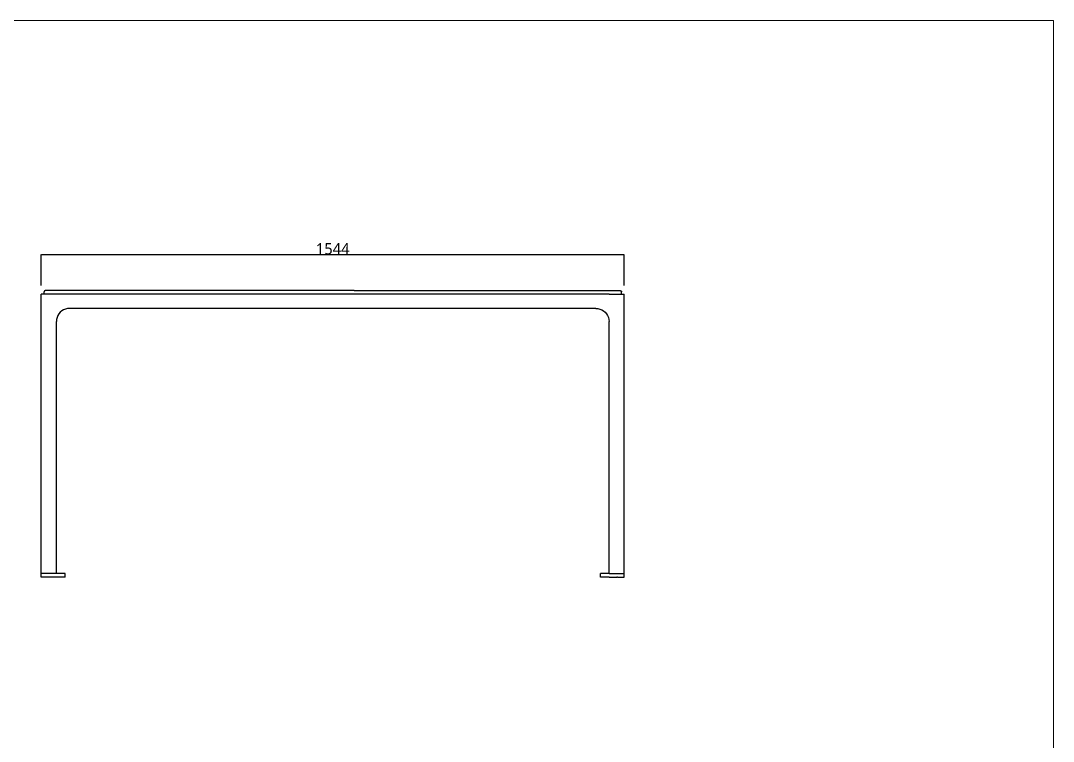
# Model space of a CAD drawing. Header units: millimetres. Extents: x 0 to 5466, y 0 to 3819.
# Drawn here: x 2725 to 5460, y 1909 to 3819 of the extents above; entities that cross this region are included whole.
import ezdxf

# ---------------------------------------------------------------- set-up
doc = ezdxf.new("R2010")
doc.units = ezdxf.units.MM
doc.header["$MEASUREMENT"] = 0
doc.layers.add('Domyślny', color=7, linetype='Continuous', true_color=0x000000)
doc.layers.add('Utwórz2D linie widoczne', color=7, linetype='Continuous', true_color=0x000000)
doc.styles.add('Roboto', font='')
doc.styles.get('Roboto').set_extended_font_data('Roboto')
doc.dimstyles.new('Domyślny', dxfattribs={"dimtxt": 30, "dimasz": 1, "dimexe": 0.5, "dimexo": 0.5, "dimgap": 0.25, "dimtad": 1, "dimtoh": 1, "dimdec": 0, "dimzin": 1, "dimdsep": 46, "dimtxsty": 'Roboto', "dimcen": 0.5, "dimazin": 0, "dimtfac": 1, "dimtdec": 4, "dimtix": 1, "dimtmove": 1, "dimatfit": 3, "dimfxl": 0, "dimtolj": 1, "dimtzin": 1, "dimarcsym": 0})

# ---------------------------------------------------------------- blocks, each defined once
blk = doc.blocks.new('*D2')
at = {"layer": 'Defpoints', "color": 0}
for p in [(4323.4, 3198.6), (2779.4, 3116.4), (4323.4, 3116.4)]:
    blk.add_point(p, dxfattribs=at)
at = {"layer": 'Domyślny', "color": 0, "lineweight": -2}
for p, q in [((2779.4, 3116.9), (2779.4, 3199.1)), ((2780.4, 3198.6), (4322.4, 3198.6)), ((4323.4, 3116.9), (4323.4, 3199.1))]:
    blk.add_line(p, q, dxfattribs=at)
at = {"layer": 'Domyślny', "color": 0}
for points in [[(2780.4, 3198.7), (2780.4, 3198.4), (2779.4, 3198.6)], [(4322.4, 3198.4), (4322.4, 3198.7), (4323.4, 3198.6)]]:
    blk.add_solid(points, dxfattribs=at)
at = {"layer": 'Domyślny', "color": 0, "insert": (3551.4, 3214.1), "char_height": 30, "attachment_point": 5, "style": 'Roboto'}
blk.add_mtext('\\A1;1544', dxfattribs=at)

msp = doc.modelspace()

# ---------------------------------------------------------------- linework, layer by layer
at = {"layer": 'Domyślny', "color": 18, "lineweight": 15, "true_color": 0x000000}
for p, q in [((5460.4, 3818.5), (0, 3818.5)), ((5460.4, 0), (5460.4, 3818.5))]:
    msp.add_line(p, q, dxfattribs=at)
at = {"layer": 'Domyślny'}
for p, q in [((2802.4, 2354.1, 3235.9), (2779.4, 2354.1, 3235.9)), ((4283.4, 2354.1, 3235.9), (4323.4, 2354.1, 3235.9)), ((2798.8, 2344.1, 3235.9), (2779.4, 2344.1, 3235.9)), ((4308.6, 2344.1, 3235.9), (4323.4, 2344.1, 3235.9))]:
    msp.add_line(p, q, dxfattribs=at)
at = {"layer": 'Utwórz2D linie widoczne'}
for p, q in [((2779.4, 2344.1, 3235.9), (2779.4, 3094.1, 3235.9)), ((2779.7, 3094.1, 3235.9), (2779.4, 3094.1, 3235.9)), ((2780.5, 3094.1, 3235.9), (2779.7, 3094.1, 3235.9)), ((2781.9, 3094.1, 3235.9), (2780.5, 3094.1, 3235.9)), ((2783.8, 3094.1, 3235.9), (2781.9, 3094.1, 3235.9)), ((2786.1, 3094.1, 3235.9), (2783.8, 3094.1, 3235.9)), ((2788.9, 3094.1, 3235.9), (2786.1, 3094.1, 3235.9)), ((2787.1, 3100.6, 3235.9), (2787, 3100.5, 3235.9)), ((2787, 3100.5, 3235.9), (2787, 3100.4, 3235.9)), ((2787, 3100.4, 3235.9), (2787, 3100.3, 3235.9)), ((2787, 3100.3, 3235.9), (2787, 3100.2, 3235.9)), ((2787, 3094.1, 3235.9), (2787, 3100.2, 3235.9)), ((2787.2, 3101.1, 3235.9), (2787.1, 3101, 3235.9)), ((2787.1, 3101, 3235.9), (2787.1, 3100.9, 3235.9)), ((2787.1, 3100.9, 3235.9), (2787.1, 3100.8, 3235.9)), ((2787.1, 3100.8, 3235.9), (2787.1, 3100.7, 3235.9)), ((2787.1, 3100.7, 3235.9), (2787.1, 3100.6, 3235.9)), ((2787.3, 3101.4, 3235.9), (2787.2, 3101.3, 3235.9)), ((2787.2, 3101.3, 3235.9), (2787.2, 3101.2, 3235.9)), ((2787.2, 3101.2, 3235.9), (2787.2, 3101.1, 3235.9)), ((2787.4, 3101.6, 3235.9), (2787.3, 3101.5, 3235.9)), ((2787.3, 3101.5, 3235.9), (2787.3, 3101.4, 3235.9)), ((2787.5, 3101.8, 3235.9), (2787.4, 3101.7, 3235.9)), ((2787.4, 3101.7, 3235.9), (2787.4, 3101.6, 3235.9)), ((2787.6, 3102, 3235.9), (2787.5, 3101.9, 3235.9)), ((2787.5, 3101.9, 3235.9), (2787.5, 3101.8, 3235.9)), ((2787.7, 3102.1, 3235.9), (2787.6, 3102, 3235.9)), ((2787.6, 3102, 3235.9), (2787.6, 3102, 3235.9)), ((2787.8, 3102.2, 3235.9), (2787.7, 3102.1, 3235.9)), ((2787.9, 3102.3, 3235.9), (2787.8, 3102.3, 3235.9)), ((2787.8, 3102.3, 3235.9), (2787.8, 3102.2, 3235.9)), ((2788, 3102.4, 3235.9), (2787.9, 3102.3, 3235.9)), ((2788.1, 3102.5, 3235.9), (2788, 3102.4, 3235.9)), ((2788.2, 3102.6, 3235.9), (2788.1, 3102.6, 3235.9)), ((2788.1, 3102.6, 3235.9), (2788.1, 3102.5, 3235.9)), ((2788.3, 3102.7, 3235.9), (2788.2, 3102.6, 3235.9)), ((2788.4, 3102.7, 3235.9), (2788.3, 3102.7, 3235.9)), ((2788.5, 3102.8, 3235.9), (2788.4, 3102.7, 3235.9)), ((2788.6, 3102.8, 3235.9), (2788.5, 3102.8, 3235.9)), ((2788.7, 3102.9, 3235.9), (2788.6, 3102.9, 3235.9)), ((2788.6, 3102.9, 3235.9), (2788.6, 3102.8, 3235.9)), ((2788.8, 3103, 3235.9), (2788.7, 3102.9, 3235.9)), ((2788.9, 3103, 3235.9), (2788.8, 3103, 3235.9)), ((2789, 3103.1, 3235.9), (2788.9, 3103, 3235.9)), ((2792, 3094.1, 3235.9), (2788.9, 3094.1, 3235.9)), ((2789.1, 3103.1, 3235.9), (2789, 3103.1, 3235.9)), ((2789.2, 3103.1, 3235.9), (2789.1, 3103.1, 3235.9)), ((2789.3, 3103.1, 3235.9), (2789.2, 3103.1, 3235.9)), ((2789.4, 3103.2, 3235.9), (2789.3, 3103.1, 3235.9)), ((2789.5, 3103.2, 3235.9), (2789.4, 3103.2, 3235.9)), ((2789.6, 3103.2, 3235.9), (2789.5, 3103.2, 3235.9)), ((2789.7, 3103.2, 3235.9), (2789.6, 3103.2, 3235.9)), ((2789.8, 3103.2, 3235.9), (2789.7, 3103.2, 3235.9)), ((2789.9, 3103.2, 3235.9), (2789.8, 3103.2, 3235.9)), ((2790, 3103.2, 3235.9), (2789.9, 3103.2, 3235.9)), ((2807, 3103.2, 3235.9), (2790, 3103.2, 3235.9)), ((2795.3, 3094.1, 3235.9), (2792, 3094.1, 3235.9)), ((2798.8, 3094.1, 3235.9), (2795.3, 3094.1, 3235.9)), ((2802.4, 3094.1, 3235.9), (2798.8, 3094.1, 3235.9)), ((2819.4, 3094.1, 3235.9), (2802.4, 3094.1, 3235.9)), ((3495, 3103.2, 3235.9), (2807, 3103.2, 3235.9)), ((4283.4, 3094.1, 3235.9), (2819.4, 3094.1, 3235.9)), ((3608.5, 3103.2, 3235.9), (3495, 3103.2, 3235.9)), ((3608.5, 3103.2, 3235.9), (4296.5, 3103.2, 3235.9)), ((4283.4, 3094.1, 3235.9), (4300.4, 3094.1, 3235.9)), ((4296.5, 3103.2, 3235.9), (4313.5, 3103.2, 3235.9)), ((4300.4, 3094.1, 3235.9), (4304, 3094.1, 3235.9)), ((4304, 3094.1, 3235.9), (4307.5, 3094.1, 3235.9)), ((4307.5, 3094.1, 3235.9), (4310.8, 3094.1, 3235.9)), ((4310.8, 3094.1, 3235.9), (4313.9, 3094.1, 3235.9)), ((4313.5, 3103.2, 3235.9), (4313.6, 3103.2, 3235.9)), ((4313.6, 3103.2, 3235.9), (4313.7, 3103.2, 3235.9)), ((4313.7, 3103.2, 3235.9), (4313.8, 3103.2, 3235.9)), ((4313.8, 3103.2, 3235.9), (4313.9, 3103.2, 3235.9)), ((4313.9, 3103.2, 3235.9), (4314, 3103.2, 3235.9)), ((4313.9, 3094.1, 3235.9), (4316.7, 3094.1, 3235.9)), ((4314, 3103.2, 3235.9), (4314.1, 3103.2, 3235.9)), ((4314.1, 3103.2, 3235.9), (4314.2, 3103.1, 3235.9)), ((4314.2, 3103.1, 3235.9), (4314.3, 3103.1, 3235.9)), ((4314.3, 3103.1, 3235.9), (4314.4, 3103.1, 3235.9)), ((4314.4, 3103.1, 3235.9), (4314.5, 3103.1, 3235.9)), ((4314.5, 3103.1, 3235.9), (4314.6, 3103, 3235.9)), ((4314.6, 3103, 3235.9), (4314.7, 3103, 3235.9)), ((4314.7, 3103, 3235.9), (4314.8, 3102.9, 3235.9)), ((4314.8, 3102.9, 3235.9), (4314.9, 3102.9, 3235.9)), ((4314.9, 3102.9, 3235.9), (4315, 3102.8, 3235.9)), ((4315, 3102.8, 3235.9), (4315, 3102.8, 3235.9)), ((4315, 3102.8, 3235.9), (4315.1, 3102.7, 3235.9)), ((4315.1, 3102.7, 3235.9), (4315.2, 3102.7, 3235.9)), ((4315.2, 3102.7, 3235.9), (4315.3, 3102.6, 3235.9)), ((4315.3, 3102.6, 3235.9), (4315.4, 3102.6, 3235.9)), ((4315.4, 3102.6, 3235.9), (4315.5, 3102.5, 3235.9)), ((4315.5, 3102.5, 3235.9), (4315.5, 3102.4, 3235.9)), ((4315.5, 3102.4, 3235.9), (4315.6, 3102.3, 3235.9)), ((4315.6, 3102.3, 3235.9), (4315.7, 3102.3, 3235.9)), ((4315.7, 3102.3, 3235.9), (4315.7, 3102.2, 3235.9)), ((4315.7, 3102.2, 3235.9), (4315.8, 3102.1, 3235.9)), ((4315.8, 3102.1, 3235.9), (4315.9, 3102, 3235.9)), ((4315.9, 3102, 3235.9), (4315.9, 3102, 3235.9)), ((4315.9, 3102, 3235.9), (4316, 3101.9, 3235.9)), ((4316, 3101.9, 3235.9), (4316, 3101.8, 3235.9)), ((4316, 3101.8, 3235.9), (4316.1, 3101.7, 3235.9)), ((4316.1, 3101.7, 3235.9), (4316.1, 3101.6, 3235.9)), ((4316.1, 3101.6, 3235.9), (4316.2, 3101.5, 3235.9)), ((4316.2, 3101.5, 3235.9), (4316.2, 3101.4, 3235.9)), ((4316.2, 3101.4, 3235.9), (4316.3, 3101.3, 3235.9)), ((4316.3, 3101.3, 3235.9), (4316.3, 3101.2, 3235.9)), ((4316.3, 3101.2, 3235.9), (4316.3, 3101.1, 3235.9)), ((4316.3, 3101.1, 3235.9), (4316.4, 3101, 3235.9)), ((4316.4, 3101, 3235.9), (4316.4, 3100.9, 3235.9)), ((4316.4, 3100.9, 3235.9), (4316.4, 3100.8, 3235.9)), ((4316.4, 3100.8, 3235.9), (4316.4, 3100.7, 3235.9)), ((4316.4, 3100.7, 3235.9), (4316.5, 3100.6, 3235.9)), ((4316.5, 3100.6, 3235.9), (4316.5, 3100.5, 3235.9)), ((4316.5, 3100.5, 3235.9), (4316.5, 3100.4, 3235.9)), ((4316.5, 3100.4, 3235.9), (4316.5, 3100.3, 3235.9)), ((4316.5, 3100.3, 3235.9), (4316.5, 3100.2, 3235.9)), ((4316.5, 3094.1, 3235.9), (4316.5, 3100.2, 3235.9)), ((4316.7, 3094.1, 3235.9), (4319, 3094.1, 3235.9)), ((4319, 3094.1, 3235.9), (4320.9, 3094.1, 3235.9)), ((4320.9, 3094.1, 3235.9), (4322.3, 3094.1, 3235.9)), ((4322.3, 3094.1, 3235.9), (4323.1, 3094.1, 3235.9)), ((4323.1, 3094.1, 3235.9), (4323.4, 3094.1, 3235.9)), ((4323.4, 2344.1, 3235.9), (4323.4, 3094.1, 3235.9)), ((2823.2, 3037.2, 3235.9), (2821.1, 3032.1, 3235.9)), ((2826, 3041.8, 3235.9), (2823.2, 3037.2, 3235.9)), ((2829.5, 3046, 3235.9), (2826, 3041.8, 3235.9)), ((2829.7, 3045.8, 3235.9), (2829.5, 3046, 3235.9)), ((2833.8, 3049.4, 3235.9), (2829.7, 3045.8, 3235.9)), ((2838.5, 3052.3, 3235.9), (2833.8, 3049.4, 3235.9)), ((2843.6, 3054.4, 3235.9), (2838.5, 3052.3, 3235.9)), ((2848.9, 3055.6, 3235.9), (2843.6, 3054.4, 3235.9)), ((2854.4, 3056.1, 3235.9), (2848.9, 3055.6, 3235.9)), ((4248.4, 3056.1, 3235.9), (2854.4, 3056.1, 3235.9)), ((4248.4, 3056.1, 3235.9), (4253.9, 3055.6, 3235.9)), ((4253.9, 3055.6, 3235.9), (4259.2, 3054.4, 3235.9)), ((4259.2, 3054.4, 3235.9), (4264.3, 3052.3, 3235.9)), ((4264.3, 3052.3, 3235.9), (4269, 3049.4, 3235.9)), ((4269, 3049.4, 3235.9), (4273.2, 3045.8, 3235.9)), ((4273.3, 3046, 3235.9), (4276.8, 3041.8, 3235.9)), ((4276.8, 3041.8, 3235.9), (4279.7, 3037.2, 3235.9)), ((4279.7, 3037.2, 3235.9), (4281.7, 3032.1, 3235.9)), ((2819.8, 3026.8, 3235.9), (2819.4, 3021.4, 3235.9)), ((2819.4, 2354.1, 3235.9), (2819.4, 3021.4, 3235.9)), ((2821.1, 3032.1, 3235.9), (2819.8, 3026.8, 3235.9)), ((4281.7, 3032.1, 3235.9), (4283, 3026.8, 3235.9)), ((4283, 3026.8, 3235.9), (4283.4, 3021.4, 3235.9)), ((4283.4, 2354.1, 3235.9), (4283.4, 3021.4, 3235.9)), ((2819.4, 2354.1, 3235.9), (2802.4, 2354.1, 3235.9)), ((2823.4, 2354.1, 3235.9), (2819.4, 2354.1, 3235.9)), ((2827.3, 2354.1, 3235.9), (2823.4, 2354.1, 3235.9)), ((2830.9, 2354.1, 3235.9), (2827.3, 2354.1, 3235.9)), ((2834.2, 2354.1, 3235.9), (2830.9, 2354.1, 3235.9)), ((2837, 2354.1, 3235.9), (2834.2, 2354.1, 3235.9)), ((2839.3, 2354.1, 3235.9), (2837, 2354.1, 3235.9)), ((2841, 2354.1, 3235.9), (2839.3, 2354.1, 3235.9)), ((2842.1, 2354.1, 3235.9), (2841, 2354.1, 3235.9)), ((2842.4, 2354.1, 3235.9), (2842.1, 2354.1, 3235.9)), ((2842.4, 2344.1, 3235.9), (2842.4, 2354.1, 3235.9)), ((4260.4, 2344.1, 3235.9), (4260.4, 2354.1, 3235.9)), ((4260.8, 2354.1, 3235.9), (4260.4, 2354.1, 3235.9)), ((4261.8, 2354.1, 3235.9), (4260.8, 2354.1, 3235.9)), ((4263.5, 2354.1, 3235.9), (4261.8, 2354.1, 3235.9)), ((4265.8, 2354.1, 3235.9), (4263.5, 2354.1, 3235.9)), ((4268.6, 2354.1, 3235.9), (4265.8, 2354.1, 3235.9)), ((4271.9, 2354.1, 3235.9), (4268.6, 2354.1, 3235.9)), ((4275.5, 2354.1, 3235.9), (4271.9, 2354.1, 3235.9)), ((4279.4, 2354.1, 3235.9), (4275.5, 2354.1, 3235.9)), ((4283.4, 2354.1, 3235.9), (4279.4, 2354.1, 3235.9)), ((2802.4, 2344.1, 3235.9), (2798.8, 2344.1, 3235.9)), ((2819.4, 2344.1, 3235.9), (2802.4, 2344.1, 3235.9)), ((2823.4, 2344.1, 3235.9), (2819.4, 2344.1, 3235.9)), ((2827.3, 2344.1, 3235.9), (2823.4, 2344.1, 3235.9)), ((2830.9, 2344.1, 3235.9), (2827.3, 2344.1, 3235.9)), ((2834.2, 2344.1, 3235.9), (2830.9, 2344.1, 3235.9)), ((2837, 2344.1, 3235.9), (2834.2, 2344.1, 3235.9)), ((2839.3, 2344.1, 3235.9), (2837, 2344.1, 3235.9)), ((2841, 2344.1, 3235.9), (2839.3, 2344.1, 3235.9)), ((2842.1, 2344.1, 3235.9), (2841, 2344.1, 3235.9)), ((2842.4, 2344.1, 3235.9), (2842.1, 2344.1, 3235.9)), ((4260.8, 2344.1, 3235.9), (4260.4, 2344.1, 3235.9)), ((4261.8, 2344.1, 3235.9), (4260.8, 2344.1, 3235.9)), ((4263.5, 2344.1, 3235.9), (4261.8, 2344.1, 3235.9)), ((4265.8, 2344.1, 3235.9), (4263.5, 2344.1, 3235.9)), ((4268.6, 2344.1, 3235.9), (4265.8, 2344.1, 3235.9)), ((4271.9, 2344.1, 3235.9), (4268.6, 2344.1, 3235.9)), ((4275.5, 2344.1, 3235.9), (4271.9, 2344.1, 3235.9)), ((4279.4, 2344.1, 3235.9), (4275.5, 2344.1, 3235.9)), ((4283.4, 2344.1, 3235.9), (4279.4, 2344.1, 3235.9)), ((4283.4, 2344.1, 3235.9), (4300.4, 2344.1, 3235.9)), ((4300.4, 2344.1, 3235.9), (4304, 2344.1, 3235.9)), ((4304, 2344.1, 3235.9), (4304.3, 2344.1, 3235.9)), ((4304.4, 2344.1, 3235.9), (4304.3, 2344.1, 3235.9)), ((4306, 2344.1, 3235.9), (4304.4, 2344.1, 3235.9)), ((4306, 2344.1, 3235.9), (4307.5, 2344.1, 3235.9)), ((4307.5, 2344.1, 3235.9), (4308.3, 2344.1, 3235.9)), ((4308.6, 2344.1, 3235.9), (4308.3, 2344.1, 3235.9))]:
    msp.add_line(p, q, dxfattribs=at)

# ---------------------------------------------------------------- dimensions: what is measured, and where the dimension line sits
at = {"layer": 'Domyślny'}
dim = msp.add_aligned_dim(p1=(2779.4, 3116.4, 3235.9), p2=(4323.4, 3116.4, 3235.9), distance=82.1, dimstyle='Domyślny', dxfattribs=at)
dim.commit()
dim.dimension.update_dxf_attribs({"geometry": '*D2', "text_midpoint": (3551.4, 3214.1, 3235.9)})

doc.saveas('drawing.dxf')
